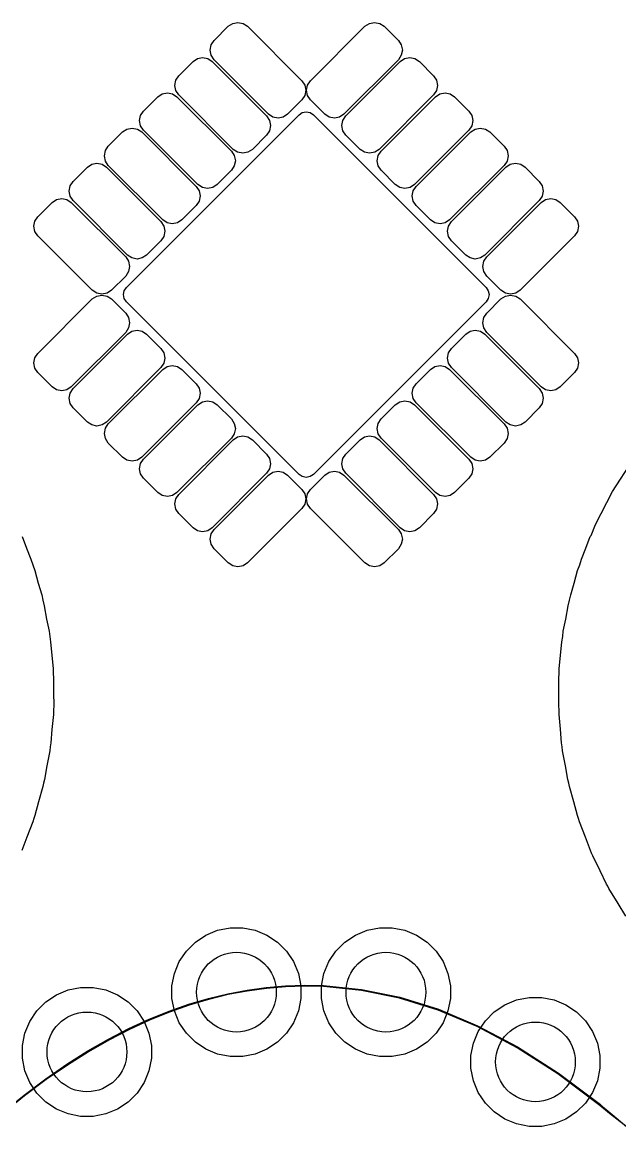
# Model space of a CAD drawing. Extents: x 128 to 152, y -99.3 to -77.5.
# Drawn here: x 137.15 to 143.15, y -98.28 to -87.07 of the extents above; entities that cross this region are included whole.
import ezdxf

# ---------------------------------------------------------------- set-up
doc = ezdxf.new("R2010")
doc.units = 0
doc.layers.add('BLACK', color=7, linetype='CONTINUOUS')

msp = doc.modelspace()

# ---------------------------------------------------------------- linework, layer by layer
at = {"layer": 'BLACK', "linetype": 'CONTINUOUS'}
for p, q in [((139.074928, -87.25035), (139.218117, -87.107161)), ((139.218117, -87.107161), (139.262157, -87.077734)), ((139.262157, -87.077734), (139.314107, -87.0674)), ((139.314107, -87.0674), (139.366056, -87.077734)), ((139.366056, -87.077734), (139.410096, -87.107161)), ((139.410096, -87.107161), (139.956336, -87.653401)), ((140.043664, -87.653401), (140.589904, -87.107161)), ((140.589904, -87.107161), (140.633944, -87.077734)), ((140.633944, -87.077734), (140.685893, -87.0674)), ((140.685893, -87.0674), (140.737843, -87.077734)), ((140.737843, -87.077734), (140.781883, -87.107161)), ((140.781883, -87.107161), (140.925072, -87.25035)), ((139.035167, -87.34634), (139.045501, -87.29439)), ((139.045501, -87.398289), (139.035167, -87.34634)), ((139.045501, -87.29439), (139.074928, -87.25035)), ((140.925072, -87.25035), (140.954499, -87.29439)), ((140.954499, -87.29439), (140.964833, -87.34634)), ((140.964833, -87.34634), (140.954499, -87.398289)), ((138.864563, -87.460714), (138.908603, -87.431287)), ((138.908603, -87.431287), (138.960553, -87.420953)), ((138.960553, -87.420953), (139.012502, -87.431287)), ((139.012502, -87.431287), (139.056542, -87.460714)), ((139.074928, -87.442329), (139.045501, -87.398289)), ((139.621168, -87.988569), (139.074928, -87.442329)), ((140.925072, -87.442329), (140.378832, -87.988569)), ((140.954499, -87.398289), (140.925072, -87.442329)), ((140.943458, -87.460714), (140.987498, -87.431287)), ((140.987498, -87.431287), (141.039447, -87.420953)), ((141.039447, -87.420953), (141.091397, -87.431287)), ((141.091397, -87.431287), (141.135437, -87.460714)), ((138.721374, -87.603903), (138.864563, -87.460714)), ((139.056542, -87.460714), (139.602782, -88.006954)), ((140.397218, -88.006954), (140.943458, -87.460714)), ((141.135437, -87.460714), (141.278626, -87.603903)), ((138.681613, -87.699893), (138.691947, -87.647943)), ((138.691947, -87.647943), (138.721374, -87.603903)), ((139.956336, -87.653401), (139.985763, -87.697441)), ((140.014237, -87.697441), (140.043664, -87.653401)), ((141.278626, -87.603903), (141.308053, -87.647943)), ((141.308053, -87.647943), (141.318387, -87.699893)), ((138.51101, -87.814268), (138.55505, -87.784841)), ((138.55505, -87.784841), (138.607, -87.774507)), ((138.607, -87.774507), (138.658949, -87.784841)), ((138.658949, -87.784841), (138.702989, -87.814268)), ((138.691947, -87.751842), (138.681613, -87.699893)), ((138.721374, -87.795882), (138.691947, -87.751842)), ((139.267614, -88.342122), (138.721374, -87.795882)), ((139.985763, -87.697441), (139.996097, -87.74939)), ((139.996097, -87.74939), (139.985763, -87.80134)), ((140.003903, -87.74939), (140.014237, -87.697441)), ((140.014237, -87.80134), (140.003903, -87.74939)), ((141.278626, -87.795882), (140.732386, -88.342122)), ((141.308053, -87.751842), (141.278626, -87.795882)), ((141.297011, -87.814268), (141.341051, -87.784841)), ((141.318387, -87.699893), (141.308053, -87.751842)), ((141.341051, -87.784841), (141.393, -87.774507)), ((141.393, -87.774507), (141.44495, -87.784841)), ((141.44495, -87.784841), (141.48899, -87.814268)), ((138.367821, -87.957457), (138.51101, -87.814268)), ((138.702989, -87.814268), (139.249229, -88.360508)), ((139.956336, -87.84538), (139.813147, -87.988569)), ((139.985763, -87.80134), (139.956336, -87.84538)), ((140.043664, -87.84538), (140.014237, -87.80134)), ((140.186853, -87.988569), (140.043664, -87.84538)), ((140.750771, -88.360508), (141.297011, -87.814268)), ((141.48899, -87.814268), (141.632179, -87.957457)), ((138.195463, -89.727875), (139.927875, -87.995463)), ((138.32806, -88.053447), (138.338394, -88.001497)), ((138.338394, -88.001497), (138.367821, -87.957457)), ((139.602782, -88.006954), (139.632209, -88.050994)), ((139.665208, -88.017996), (139.621168, -87.988569)), ((139.717157, -88.02833), (139.665208, -88.017996)), ((139.769107, -88.017996), (139.717157, -88.02833)), ((139.813147, -87.988569), (139.769107, -88.017996)), ((139.927875, -87.995463), (139.960966, -87.973352)), ((139.960966, -87.973352), (140, -87.965588)), ((140, -87.965588), (140.039034, -87.973352)), ((140.039034, -87.973352), (140.072125, -87.995463)), ((140.072125, -87.995463), (141.804537, -89.727875)), ((140.230893, -88.017996), (140.186853, -87.988569)), ((140.282843, -88.02833), (140.230893, -88.017996)), ((140.334792, -88.017996), (140.282843, -88.02833)), ((140.378832, -87.988569), (140.334792, -88.017996)), ((140.367791, -88.050994), (140.397218, -88.006954)), ((141.632179, -87.957457), (141.661606, -88.001497)), ((141.661606, -88.001497), (141.67194, -88.053447)), ((138.201497, -88.138394), (138.253447, -88.12806)), ((138.253447, -88.12806), (138.305396, -88.138394)), ((138.338394, -88.105396), (138.32806, -88.053447)), ((138.367821, -88.149436), (138.338394, -88.105396)), ((139.632209, -88.050994), (139.642543, -88.102943)), ((139.642543, -88.102943), (139.632209, -88.154893)), ((140.357457, -88.102943), (140.367791, -88.050994)), ((140.367791, -88.154893), (140.357457, -88.102943)), ((141.661606, -88.105396), (141.632179, -88.149436)), ((141.67194, -88.053447), (141.661606, -88.105396)), ((141.694604, -88.138394), (141.746553, -88.12806)), ((141.746553, -88.12806), (141.798503, -88.138394)), ((138.014268, -88.31101), (138.157457, -88.167821)), ((138.157457, -88.167821), (138.201497, -88.138394)), ((138.305396, -88.138394), (138.349436, -88.167821)), ((138.349436, -88.167821), (138.895676, -88.714061)), ((138.914061, -88.695676), (138.367821, -88.149436)), ((139.602782, -88.198933), (139.459593, -88.342122)), ((139.632209, -88.154893), (139.602782, -88.198933)), ((140.397218, -88.198933), (140.367791, -88.154893)), ((140.540407, -88.342122), (140.397218, -88.198933)), ((141.632179, -88.149436), (141.085939, -88.695676)), ((141.104324, -88.714061), (141.650564, -88.167821)), ((141.650564, -88.167821), (141.694604, -88.138394)), ((141.798503, -88.138394), (141.842543, -88.167821)), ((141.842543, -88.167821), (141.985732, -88.31101)), ((137.974507, -88.407), (137.984841, -88.35505)), ((137.984841, -88.35505), (138.014268, -88.31101)), ((139.311654, -88.371549), (139.267614, -88.342122)), ((139.459593, -88.342122), (139.415553, -88.371549)), ((140.584447, -88.371549), (140.540407, -88.342122)), ((140.732386, -88.342122), (140.688346, -88.371549)), ((141.985732, -88.31101), (142.015159, -88.35505)), ((142.015159, -88.35505), (142.025493, -88.407)), ((137.984841, -88.458949), (137.974507, -88.407)), ((138.014268, -88.502989), (137.984841, -88.458949)), ((139.249229, -88.360508), (139.278656, -88.404548)), ((139.278656, -88.404548), (139.28899, -88.456497)), ((139.28899, -88.456497), (139.278656, -88.508447)), ((139.363603, -88.381883), (139.311654, -88.371549)), ((139.415553, -88.371549), (139.363603, -88.381883)), ((140.636397, -88.381883), (140.584447, -88.371549)), ((140.688346, -88.371549), (140.636397, -88.381883)), ((140.71101, -88.456497), (140.721344, -88.404548)), ((140.721344, -88.508447), (140.71101, -88.456497)), ((140.721344, -88.404548), (140.750771, -88.360508)), ((142.015159, -88.458949), (141.985732, -88.502989)), ((142.025493, -88.407), (142.015159, -88.458949)), ((137.660714, -88.664563), (137.803903, -88.521374)), ((137.803903, -88.521374), (137.847943, -88.491947)), ((137.847943, -88.491947), (137.899893, -88.481613)), ((137.899893, -88.481613), (137.951842, -88.491947)), ((137.951842, -88.491947), (137.995882, -88.521374)), ((137.995882, -88.521374), (138.542122, -89.067614)), ((138.560508, -89.049229), (138.014268, -88.502989)), ((139.249229, -88.552487), (139.10604, -88.695676)), ((139.278656, -88.508447), (139.249229, -88.552487)), ((140.750771, -88.552487), (140.721344, -88.508447)), ((140.89396, -88.695676), (140.750771, -88.552487)), ((141.985732, -88.502989), (141.439492, -89.049229)), ((141.457878, -89.067614), (142.004118, -88.521374)), ((142.004118, -88.521374), (142.048158, -88.491947)), ((142.048158, -88.491947), (142.100107, -88.481613)), ((142.100107, -88.481613), (142.152057, -88.491947)), ((142.152057, -88.491947), (142.196097, -88.521374)), ((142.196097, -88.521374), (142.339286, -88.664563)), ((137.631287, -88.708603), (137.660714, -88.664563)), ((142.339286, -88.664563), (142.368713, -88.708603)), ((137.620953, -88.760553), (137.631287, -88.708603)), ((137.631287, -88.812502), (137.620953, -88.760553)), ((138.895676, -88.714061), (138.925103, -88.758101)), ((138.958101, -88.725103), (138.914061, -88.695676)), ((138.925103, -88.758101), (138.935437, -88.81005)), ((139.01005, -88.735437), (138.958101, -88.725103)), ((139.062, -88.725103), (139.01005, -88.735437)), ((139.10604, -88.695676), (139.062, -88.725103)), ((140.938, -88.725103), (140.89396, -88.695676)), ((140.98995, -88.735437), (140.938, -88.725103)), ((141.041899, -88.725103), (140.98995, -88.735437)), ((141.085939, -88.695676), (141.041899, -88.725103)), ((141.064563, -88.81005), (141.074897, -88.758101)), ((141.074897, -88.758101), (141.104324, -88.714061)), ((142.368713, -88.708603), (142.379047, -88.760553)), ((142.379047, -88.760553), (142.368713, -88.812502)), ((137.307161, -89.018117), (137.45035, -88.874928)), ((137.45035, -88.874928), (137.49439, -88.845501)), ((137.49439, -88.845501), (137.54634, -88.835167)), ((137.54634, -88.835167), (137.598289, -88.845501)), ((137.598289, -88.845501), (137.642329, -88.874928)), ((137.660714, -88.856542), (137.631287, -88.812502)), ((137.642329, -88.874928), (138.188569, -89.421168)), ((138.206954, -89.402782), (137.660714, -88.856542)), ((138.895676, -88.90604), (138.752487, -89.049229)), ((138.925103, -88.862), (138.895676, -88.90604)), ((138.935437, -88.81005), (138.925103, -88.862)), ((141.074897, -88.862), (141.064563, -88.81005)), ((141.104324, -88.90604), (141.074897, -88.862)), ((141.247513, -89.049229), (141.104324, -88.90604)), ((142.339286, -88.856542), (141.793046, -89.402782)), ((141.811431, -89.421168), (142.357671, -88.874928)), ((142.368713, -88.812502), (142.339286, -88.856542)), ((142.357671, -88.874928), (142.401711, -88.845501)), ((142.401711, -88.845501), (142.45366, -88.835167)), ((142.45366, -88.835167), (142.50561, -88.845501)), ((142.50561, -88.845501), (142.54965, -88.874928)), ((142.54965, -88.874928), (142.692839, -89.018117)), ((137.277734, -89.062157), (137.307161, -89.018117)), ((142.692839, -89.018117), (142.722266, -89.062157)), ((137.2674, -89.114107), (137.277734, -89.062157)), ((137.277734, -89.166056), (137.2674, -89.114107)), ((138.542122, -89.067614), (138.571549, -89.111654)), ((138.604548, -89.078656), (138.560508, -89.049229)), ((138.571549, -89.111654), (138.581883, -89.163603)), ((138.656497, -89.08899), (138.604548, -89.078656)), ((138.708447, -89.078656), (138.656497, -89.08899)), ((138.752487, -89.049229), (138.708447, -89.078656)), ((141.291553, -89.078656), (141.247513, -89.049229)), ((141.343503, -89.08899), (141.291553, -89.078656)), ((141.395452, -89.078656), (141.343503, -89.08899)), ((141.439492, -89.049229), (141.395452, -89.078656)), ((141.418117, -89.163603), (141.428451, -89.111654)), ((141.428451, -89.111654), (141.457878, -89.067614)), ((142.722266, -89.062157), (142.7326, -89.114107)), ((142.7326, -89.114107), (142.722266, -89.166056)), ((137.307161, -89.210096), (137.277734, -89.166056)), ((137.853401, -89.756336), (137.307161, -89.210096)), ((138.571549, -89.215553), (138.542122, -89.259593)), ((138.581883, -89.163603), (138.571549, -89.215553)), ((141.428451, -89.215553), (141.418117, -89.163603)), ((141.457878, -89.259593), (141.428451, -89.215553)), ((142.692839, -89.210096), (142.146599, -89.756336)), ((142.722266, -89.166056), (142.692839, -89.210096)), ((138.542122, -89.259593), (138.398933, -89.402782)), ((141.601067, -89.402782), (141.457878, -89.259593)), ((138.188569, -89.421168), (138.217996, -89.465208)), ((138.250994, -89.432209), (138.206954, -89.402782)), ((138.217996, -89.465208), (138.22833, -89.517157)), ((138.302943, -89.442543), (138.250994, -89.432209)), ((138.354893, -89.432209), (138.302943, -89.442543)), ((138.398933, -89.402782), (138.354893, -89.432209)), ((141.645107, -89.432209), (141.601067, -89.402782)), ((141.697057, -89.442543), (141.645107, -89.432209)), ((141.749006, -89.432209), (141.697057, -89.442543)), ((141.793046, -89.402782), (141.749006, -89.432209)), ((141.77167, -89.517157), (141.782004, -89.465208)), ((141.782004, -89.465208), (141.811431, -89.421168)), ((138.217996, -89.569107), (138.188569, -89.613147)), ((138.22833, -89.517157), (138.217996, -89.569107)), ((141.782004, -89.569107), (141.77167, -89.517157)), ((141.811431, -89.613147), (141.782004, -89.569107)), ((138.188569, -89.613147), (138.04538, -89.756336)), ((141.95462, -89.756336), (141.811431, -89.613147)), ((137.897441, -89.785763), (137.853401, -89.756336)), ((137.853401, -89.843664), (137.897441, -89.814237)), ((137.94939, -89.796097), (137.897441, -89.785763)), ((137.897441, -89.814237), (137.94939, -89.803903)), ((138.00134, -89.785763), (137.94939, -89.796097)), ((137.94939, -89.803903), (138.00134, -89.814237)), ((138.04538, -89.756336), (138.00134, -89.785763)), ((138.00134, -89.814237), (138.04538, -89.843664)), ((138.165588, -89.8), (138.173352, -89.760966)), ((138.173352, -89.839034), (138.165588, -89.8)), ((138.173352, -89.760966), (138.195463, -89.727875)), ((141.804537, -89.727875), (141.826648, -89.760966)), ((141.826648, -89.760966), (141.834412, -89.8)), ((141.834412, -89.8), (141.826648, -89.839034)), ((141.99866, -89.785763), (141.95462, -89.756336)), ((141.95462, -89.843664), (141.99866, -89.814237)), ((142.05061, -89.796097), (141.99866, -89.785763)), ((141.99866, -89.814237), (142.05061, -89.803903)), ((142.102559, -89.785763), (142.05061, -89.796097)), ((142.05061, -89.803903), (142.102559, -89.814237)), ((142.146599, -89.756336), (142.102559, -89.785763)), ((142.102559, -89.814237), (142.146599, -89.843664)), ((137.307161, -90.389904), (137.853401, -89.843664)), ((138.04538, -89.843664), (138.188569, -89.986853)), ((138.195463, -89.872125), (138.173352, -89.839034)), ((139.927875, -91.604537), (138.195463, -89.872125)), ((141.804537, -89.872125), (140.072125, -91.604537)), ((141.826648, -89.839034), (141.804537, -89.872125)), ((141.811431, -89.986853), (141.95462, -89.843664)), ((142.146599, -89.843664), (142.692839, -90.389904)), ((138.188569, -89.986853), (138.217996, -90.030893)), ((138.217996, -90.030893), (138.22833, -90.082843)), ((141.77167, -90.082843), (141.782004, -90.030893)), ((141.782004, -90.030893), (141.811431, -89.986853)), ((138.217996, -90.134792), (138.188569, -90.178832)), ((138.22833, -90.082843), (138.217996, -90.134792)), ((141.782004, -90.134792), (141.77167, -90.082843)), ((141.811431, -90.178832), (141.782004, -90.134792)), ((138.188569, -90.178832), (137.642329, -90.725072)), ((137.660714, -90.743458), (138.206954, -90.197218)), ((138.206954, -90.197218), (138.250994, -90.167791)), ((138.250994, -90.167791), (138.302943, -90.157457)), ((138.302943, -90.157457), (138.354893, -90.167791)), ((138.354893, -90.167791), (138.398933, -90.197218)), ((138.398933, -90.197218), (138.542122, -90.340407)), ((141.457878, -90.340407), (141.601067, -90.197218)), ((141.601067, -90.197218), (141.645107, -90.167791)), ((141.645107, -90.167791), (141.697057, -90.157457)), ((141.697057, -90.157457), (141.749006, -90.167791)), ((141.749006, -90.167791), (141.793046, -90.197218)), ((141.793046, -90.197218), (142.339286, -90.743458)), ((142.357671, -90.725072), (141.811431, -90.178832)), ((138.542122, -90.340407), (138.571549, -90.384447)), ((141.428451, -90.384447), (141.457878, -90.340407)), ((137.2674, -90.485893), (137.277734, -90.433944)), ((137.277734, -90.537843), (137.2674, -90.485893)), ((137.277734, -90.433944), (137.307161, -90.389904)), ((138.571549, -90.384447), (138.581883, -90.436397)), ((138.581883, -90.436397), (138.571549, -90.488346)), ((141.418117, -90.436397), (141.428451, -90.384447)), ((141.428451, -90.488346), (141.418117, -90.436397)), ((142.692839, -90.389904), (142.722266, -90.433944)), ((142.722266, -90.433944), (142.7326, -90.485893)), ((142.7326, -90.485893), (142.722266, -90.537843)), ((137.307161, -90.581883), (137.277734, -90.537843)), ((137.45035, -90.725072), (137.307161, -90.581883)), ((138.542122, -90.532386), (137.995882, -91.078626)), ((138.014268, -91.097011), (138.560508, -90.550771)), ((138.571549, -90.488346), (138.542122, -90.532386)), ((138.560508, -90.550771), (138.604548, -90.521344)), ((138.604548, -90.521344), (138.656497, -90.51101)), ((138.656497, -90.51101), (138.708447, -90.521344)), ((138.708447, -90.521344), (138.752487, -90.550771)), ((138.752487, -90.550771), (138.895676, -90.69396)), ((141.104324, -90.69396), (141.247513, -90.550771)), ((141.247513, -90.550771), (141.291553, -90.521344)), ((141.291553, -90.521344), (141.343503, -90.51101)), ((141.343503, -90.51101), (141.395452, -90.521344)), ((141.395452, -90.521344), (141.439492, -90.550771)), ((141.457878, -90.532386), (141.428451, -90.488346)), ((141.439492, -90.550771), (141.985732, -91.097011)), ((142.004118, -91.078626), (141.457878, -90.532386)), ((142.692839, -90.581883), (142.54965, -90.725072)), ((142.722266, -90.537843), (142.692839, -90.581883)), ((138.895676, -90.69396), (138.925103, -90.738)), ((141.074897, -90.738), (141.104324, -90.69396)), ((137.49439, -90.754499), (137.45035, -90.725072)), ((137.54634, -90.764833), (137.49439, -90.754499)), ((137.598289, -90.754499), (137.54634, -90.764833)), ((137.642329, -90.725072), (137.598289, -90.754499)), ((137.620953, -90.839447), (137.631287, -90.787498)), ((137.631287, -90.787498), (137.660714, -90.743458)), ((138.925103, -90.738), (138.935437, -90.78995)), ((138.935437, -90.78995), (138.925103, -90.841899)), ((141.064563, -90.78995), (141.074897, -90.738)), ((141.074897, -90.841899), (141.064563, -90.78995)), ((142.339286, -90.743458), (142.368713, -90.787498)), ((142.401711, -90.754499), (142.357671, -90.725072)), ((142.368713, -90.787498), (142.379047, -90.839447)), ((142.45366, -90.764833), (142.401711, -90.754499)), ((142.50561, -90.754499), (142.45366, -90.764833)), ((142.54965, -90.725072), (142.50561, -90.754499)), ((137.631287, -90.891397), (137.620953, -90.839447)), ((137.660714, -90.935437), (137.631287, -90.891397)), ((137.803903, -91.078626), (137.660714, -90.935437)), ((138.895676, -90.885939), (138.349436, -91.432179)), ((138.367821, -91.450564), (138.914061, -90.904324)), ((138.925103, -90.841899), (138.895676, -90.885939)), ((138.914061, -90.904324), (138.958101, -90.874897)), ((138.958101, -90.874897), (139.01005, -90.864563)), ((139.01005, -90.864563), (139.062, -90.874897)), ((139.062, -90.874897), (139.10604, -90.904324)), ((139.10604, -90.904324), (139.249229, -91.047513)), ((140.750771, -91.047513), (140.89396, -90.904324)), ((140.89396, -90.904324), (140.938, -90.874897)), ((140.938, -90.874897), (140.98995, -90.864563)), ((140.98995, -90.864563), (141.041899, -90.874897)), ((141.041899, -90.874897), (141.085939, -90.904324)), ((141.104324, -90.885939), (141.074897, -90.841899)), ((141.085939, -90.904324), (141.632179, -91.450564)), ((141.650564, -91.432179), (141.104324, -90.885939)), ((142.339286, -90.935437), (142.196097, -91.078626)), ((142.368713, -90.891397), (142.339286, -90.935437)), ((142.379047, -90.839447), (142.368713, -90.891397)), ((139.249229, -91.047513), (139.278656, -91.091553)), ((140.721344, -91.091553), (140.750771, -91.047513)), ((137.847943, -91.108053), (137.803903, -91.078626)), ((137.899893, -91.118387), (137.847943, -91.108053)), ((137.951842, -91.108053), (137.899893, -91.118387)), ((137.995882, -91.078626), (137.951842, -91.108053)), ((137.974507, -91.193), (137.984841, -91.141051)), ((137.984841, -91.141051), (138.014268, -91.097011)), ((139.278656, -91.091553), (139.28899, -91.143503)), ((139.28899, -91.143503), (139.278656, -91.195452)), ((140.71101, -91.143503), (140.721344, -91.091553)), ((140.721344, -91.195452), (140.71101, -91.143503)), ((141.985732, -91.097011), (142.015159, -91.141051)), ((142.048158, -91.108053), (142.004118, -91.078626)), ((142.015159, -91.141051), (142.025493, -91.193)), ((142.100107, -91.118387), (142.048158, -91.108053)), ((142.152057, -91.108053), (142.100107, -91.118387)), ((142.196097, -91.078626), (142.152057, -91.108053)), ((137.984841, -91.24495), (137.974507, -91.193)), ((138.014268, -91.28899), (137.984841, -91.24495)), ((139.249229, -91.239492), (138.702989, -91.785732)), ((138.721374, -91.804118), (139.267614, -91.257878)), ((139.278656, -91.195452), (139.249229, -91.239492)), ((139.267614, -91.257878), (139.311654, -91.228451)), ((139.311654, -91.228451), (139.363603, -91.218117)), ((139.363603, -91.218117), (139.415553, -91.228451)), ((139.415553, -91.228451), (139.459593, -91.257878)), ((139.459593, -91.257878), (139.602782, -91.401067)), ((140.397218, -91.401067), (140.540407, -91.257878)), ((140.540407, -91.257878), (140.584447, -91.228451)), ((140.584447, -91.228451), (140.636397, -91.218117)), ((140.636397, -91.218117), (140.688346, -91.228451)), ((140.688346, -91.228451), (140.732386, -91.257878)), ((140.750771, -91.239492), (140.721344, -91.195452)), ((140.732386, -91.257878), (141.278626, -91.804118)), ((141.297011, -91.785732), (140.750771, -91.239492)), ((142.015159, -91.24495), (141.985732, -91.28899)), ((142.025493, -91.193), (142.015159, -91.24495)), ((138.157457, -91.432179), (138.014268, -91.28899)), ((141.985732, -91.28899), (141.842543, -91.432179)), ((138.201497, -91.461606), (138.157457, -91.432179)), ((138.253447, -91.47194), (138.201497, -91.461606)), ((138.305396, -91.461606), (138.253447, -91.47194)), ((138.349436, -91.432179), (138.305396, -91.461606)), ((138.32806, -91.546553), (138.338394, -91.494604)), ((138.338394, -91.494604), (138.367821, -91.450564)), ((139.602782, -91.401067), (139.632209, -91.445107)), ((139.632209, -91.445107), (139.642543, -91.497057)), ((140.357457, -91.497057), (140.367791, -91.445107)), ((140.367791, -91.445107), (140.397218, -91.401067)), ((141.632179, -91.450564), (141.661606, -91.494604)), ((141.694604, -91.461606), (141.650564, -91.432179)), ((141.661606, -91.494604), (141.67194, -91.546553)), ((141.746553, -91.47194), (141.694604, -91.461606)), ((141.798503, -91.461606), (141.746553, -91.47194)), ((141.842543, -91.432179), (141.798503, -91.461606)), ((143.074392, -91.77501), (143.276197, -91.460025)), ((138.338394, -91.598503), (138.32806, -91.546553)), ((138.367821, -91.642543), (138.338394, -91.598503)), ((139.602782, -91.593046), (139.056542, -92.139286)), ((139.632209, -91.549006), (139.602782, -91.593046)), ((139.621168, -91.611431), (139.665208, -91.582004)), ((139.642543, -91.497057), (139.632209, -91.549006)), ((139.665208, -91.582004), (139.717157, -91.57167)), ((139.717157, -91.57167), (139.769107, -91.582004)), ((139.769107, -91.582004), (139.813147, -91.611431)), ((139.960966, -91.626648), (139.927875, -91.604537)), ((140.072125, -91.604537), (140.039034, -91.626648)), ((140.186853, -91.611431), (140.230893, -91.582004)), ((140.230893, -91.582004), (140.282843, -91.57167)), ((140.282843, -91.57167), (140.334792, -91.582004)), ((140.334792, -91.582004), (140.378832, -91.611431)), ((140.367791, -91.549006), (140.357457, -91.497057)), ((140.397218, -91.593046), (140.367791, -91.549006)), ((140.943458, -92.139286), (140.397218, -91.593046)), ((141.661606, -91.598503), (141.632179, -91.642543)), ((141.67194, -91.546553), (141.661606, -91.598503)), ((138.51101, -91.785732), (138.367821, -91.642543)), ((139.074928, -92.157671), (139.621168, -91.611431)), ((139.813147, -91.611431), (139.956336, -91.75462)), ((140, -91.634412), (139.960966, -91.626648)), ((140.039034, -91.626648), (140, -91.634412)), ((140.043664, -91.75462), (140.186853, -91.611431)), ((140.378832, -91.611431), (140.925072, -92.157671)), ((141.632179, -91.642543), (141.48899, -91.785732)), ((138.55505, -91.815159), (138.51101, -91.785732)), ((138.607, -91.825493), (138.55505, -91.815159)), ((138.658949, -91.815159), (138.607, -91.825493)), ((138.702989, -91.785732), (138.658949, -91.815159)), ((138.691947, -91.848158), (138.721374, -91.804118)), ((139.956336, -91.75462), (139.985763, -91.79866)), ((139.985763, -91.79866), (139.996097, -91.85061)), ((140.003903, -91.85061), (140.014237, -91.79866)), ((140.014237, -91.79866), (140.043664, -91.75462)), ((141.278626, -91.804118), (141.308053, -91.848158)), ((141.341051, -91.815159), (141.297011, -91.785732)), ((141.393, -91.825493), (141.341051, -91.815159)), ((141.44495, -91.815159), (141.393, -91.825493)), ((141.48899, -91.785732), (141.44495, -91.815159)), ((142.902501, -92.107266), (143.074382, -91.775005)), ((143.074382, -91.775005), (143.074391, -91.77501)), ((143.074391, -91.77501), (143.074392, -91.77501)), ((138.681613, -91.900107), (138.691947, -91.848158)), ((138.691947, -91.952057), (138.681613, -91.900107)), ((139.985763, -91.902559), (139.956336, -91.946599)), ((139.996097, -91.85061), (139.985763, -91.902559)), ((140.014237, -91.902559), (140.003903, -91.85061)), ((140.043664, -91.946599), (140.014237, -91.902559)), ((141.308053, -91.848158), (141.318387, -91.900107)), ((141.318387, -91.900107), (141.308053, -91.952057)), ((138.721374, -91.996097), (138.691947, -91.952057)), ((138.864563, -92.139286), (138.721374, -91.996097)), ((139.956336, -91.946599), (139.410096, -92.492839)), ((140.589904, -92.492839), (140.043664, -91.946599)), ((141.278626, -91.996097), (141.135437, -92.139286)), ((141.308053, -91.952057), (141.278626, -91.996097)), ((138.908603, -92.168713), (138.864563, -92.139286)), ((138.960553, -92.179047), (138.908603, -92.168713)), ((139.012502, -92.168713), (138.960553, -92.179047)), ((139.056542, -92.139286), (139.012502, -92.168713)), ((139.045501, -92.201711), (139.074928, -92.157671)), ((140.925072, -92.157671), (140.954499, -92.201711)), ((140.987498, -92.168713), (140.943458, -92.139286)), ((141.039447, -92.179047), (140.987498, -92.168713)), ((141.091397, -92.168713), (141.039447, -92.179047)), ((141.135437, -92.139286), (141.091397, -92.168713)), ((142.85822, -92.216541), (142.902501, -92.107266)), ((137.149712, -92.225673), (137.193557, -92.344297)), ((139.035167, -92.25366), (139.045501, -92.201711)), ((139.045501, -92.30561), (139.035167, -92.25366)), ((140.954499, -92.201711), (140.964833, -92.25366)), ((140.964833, -92.25366), (140.954499, -92.30561)), ((142.806616, -92.343891), (142.850308, -92.225684)), ((142.850308, -92.225684), (142.85822, -92.216541)), ((137.193557, -92.344297), (137.237997, -92.453965)), ((139.074928, -92.34965), (139.045501, -92.30561)), ((139.218117, -92.492839), (139.074928, -92.34965)), ((140.925072, -92.34965), (140.781883, -92.492839)), ((140.954499, -92.30561), (140.925072, -92.34965)), ((142.762011, -92.453969), (142.806616, -92.343891)), ((137.237997, -92.453965), (137.255197, -92.511063)), ((139.262157, -92.522266), (139.218117, -92.492839)), ((139.410096, -92.492839), (139.366056, -92.522266)), ((140.633944, -92.522266), (140.589904, -92.492839)), ((140.781883, -92.492839), (140.737843, -92.522266)), ((142.744746, -92.511279), (142.762011, -92.453969)), ((137.255197, -92.511063), (137.276604, -92.568978)), ((137.276604, -92.568978), (137.310727, -92.695398)), ((139.314107, -92.5326), (139.262157, -92.522266)), ((139.366056, -92.522266), (139.314107, -92.5326)), ((140.685893, -92.5326), (140.633944, -92.522266)), ((140.737843, -92.522266), (140.685893, -92.5326)), ((142.689408, -92.694976), (142.723416, -92.568989)), ((142.723416, -92.568989), (142.744746, -92.511279)), ((137.310727, -92.695398), (137.345899, -92.812151)), ((142.654109, -92.812156), (142.689408, -92.694976)), ((137.345899, -92.812151), (137.356973, -92.866727)), ((142.642996, -92.86692), (142.654109, -92.812156)), ((137.356973, -92.866727), (137.371984, -92.922338)), ((137.371984, -92.922338), (137.395334, -93.055773)), ((142.604756, -93.055373), (142.628035, -92.922349)), ((142.628035, -92.922349), (142.642996, -92.86692)), ((137.395334, -93.055773), (137.420291, -93.178765)), ((142.579718, -93.178771), (142.604756, -93.055373)), ((137.420291, -93.178765), (137.425857, -93.230201)), ((137.425857, -93.230201), (137.435073, -93.282865)), ((137.435073, -93.282865), (137.446662, -93.422453)), ((142.553393, -93.422028), (142.564946, -93.282877)), ((142.564946, -93.282877), (142.574133, -93.230372)), ((142.574133, -93.230372), (142.579718, -93.178771)), ((137.446662, -93.422453), (137.460539, -93.55068)), ((142.53947, -93.550686), (142.553393, -93.422028)), ((137.460539, -93.55068), (137.461274, -93.598445)), ((137.461274, -93.598445), (137.465357, -93.647616)), ((142.534663, -93.647627), (142.538731, -93.598618)), ((142.538731, -93.598618), (142.53947, -93.550686)), ((137.465357, -93.647616), (137.464261, -93.792411)), ((142.535754, -93.791941), (142.534663, -93.647627)), ((137.464261, -93.792411), (137.466299, -93.924721)), ((142.53371, -93.924728), (142.535754, -93.791941)), ((137.466299, -93.924721), (137.46293, -93.968385)), ((142.53709, -93.968548), (142.53371, -93.924728)), ((137.462588, -94.013612), (137.44795, -94.16254)), ((137.46293, -93.968385), (137.462588, -94.013612)), ((142.537432, -94.013623), (142.53709, -93.968548)), ((142.552022, -94.162076), (142.537432, -94.013623)), ((137.44795, -94.16254), (137.437523, -94.297698)), ((142.562487, -94.297706), (142.552022, -94.162076)), ((137.437523, -94.297698), (137.430808, -94.336955)), ((142.569223, -94.337093), (142.562487, -94.297706)), ((137.426788, -94.377862), (137.397831, -94.52976)), ((137.430808, -94.336955), (137.426788, -94.377862)), ((142.573232, -94.377875), (142.569223, -94.337093)), ((142.602104, -94.52933), (142.573232, -94.377875)), ((137.397831, -94.52976), (137.374456, -94.666429)), ((142.625555, -94.666437), (142.602104, -94.52933)), ((137.35825, -94.737395), (137.31427, -94.891047)), ((137.365176, -94.701062), (137.35825, -94.737395)), ((137.374456, -94.666429), (137.365176, -94.701062)), ((142.634863, -94.701177), (142.625555, -94.666437)), ((142.64177, -94.737406), (142.634863, -94.701177)), ((142.685626, -94.890626), (142.64177, -94.737406)), ((137.31427, -94.891047), (137.277636, -95.027769)), ((142.722376, -95.027777), (142.685626, -94.890626)), ((137.266574, -95.057681), (137.257533, -95.08927)), ((137.277636, -95.027769), (137.266574, -95.057681)), ((142.733471, -95.057782), (142.722376, -95.027777)), ((142.742488, -95.089282), (142.733471, -95.057782)), ((137.257533, -95.08927), (137.197891, -95.243415)), ((142.801974, -95.243027), (142.742488, -95.089282)), ((137.197891, -95.243415), (137.147889, -95.378633)), ((142.852124, -95.378642), (142.801974, -95.243027)), ((142.864215, -95.403891), (142.852124, -95.378642)), ((142.87456, -95.430628), (142.864215, -95.403891)), ((142.950341, -95.583745), (142.87456, -95.430628)), ((143.013693, -95.716038), (142.950341, -95.583745)), ((143.026009, -95.736632), (143.013693, -95.716038)), ((143.03691, -95.758656), (143.026009, -95.736632)), ((143.1297, -95.910006), (143.03691, -95.758656)), ((143.205703, -96.037087), (143.1297, -95.910006)), ((138.993592, -96.226751), (139.111315, -96.177989)), ((139.111315, -96.177989), (139.236289, -96.15313)), ((139.236289, -96.15313), (139.363711, -96.15313)), ((139.363711, -96.15313), (139.488685, -96.177989)), ((139.488685, -96.177989), (139.606408, -96.226751)), ((140.493592, -96.226751), (140.611315, -96.177989)), ((140.611315, -96.177989), (140.736289, -96.15313)), ((140.736289, -96.15313), (140.863711, -96.15313)), ((140.863711, -96.15313), (140.988685, -96.177989)), ((140.988685, -96.177989), (141.106408, -96.226751)), ((138.797543, -96.387644), (138.887644, -96.297543)), ((138.887644, -96.297543), (138.993592, -96.226751)), ((139.606408, -96.226751), (139.712356, -96.297543)), ((139.712356, -96.297543), (139.802457, -96.387644)), ((140.297543, -96.387644), (140.387644, -96.297543)), ((140.387644, -96.297543), (140.493592, -96.226751)), ((141.106408, -96.226751), (141.212356, -96.297543)), ((141.212356, -96.297543), (141.302457, -96.387644)), ((138.726751, -96.493592), (138.797543, -96.387644)), ((139.802457, -96.387644), (139.873249, -96.493592)), ((140.226751, -96.493592), (140.297543, -96.387644)), ((141.302457, -96.387644), (141.373249, -96.493592)), ((138.677989, -96.611315), (138.726751, -96.493592)), ((139.873249, -96.493592), (139.922011, -96.611315)), ((140.177989, -96.611315), (140.226751, -96.493592)), ((141.373249, -96.493592), (141.422011, -96.611315)), ((138.65313, -96.736289), (138.677989, -96.611315)), ((139.922011, -96.611315), (139.94687, -96.736289)), ((140.15313, -96.736289), (140.177989, -96.611315)), ((141.422011, -96.611315), (141.44687, -96.736289)), ((137.611315, -96.777989), (137.736289, -96.75313)), ((137.736289, -96.75313), (137.863711, -96.75313)), ((137.863711, -96.75313), (137.988685, -96.777989)), ((138.65313, -96.863711), (138.65313, -96.736289)), ((139.406981, -96.778479), (139.598779, -96.752253)), ((139.600016, -96.762177), (139.408455, -96.78837)), ((139.598779, -96.752253), (139.598912, -96.752261)), ((139.598912, -96.752261), (139.599038, -96.752225)), ((139.599038, -96.752225), (139.790835, -96.736131)), ((139.791522, -96.746107), (139.600016, -96.762177)), ((139.790835, -96.736131), (139.790964, -96.736145)), ((139.790964, -96.736145), (139.791097, -96.736115)), ((139.791097, -96.736115), (139.981797, -96.730159)), ((139.981983, -96.740158), (139.791522, -96.746107)), ((139.94687, -96.736289), (139.94687, -96.863711)), ((139.981797, -96.730159), (139.981928, -96.730181)), ((139.981928, -96.730181), (139.982059, -96.730158)), ((140.172352, -96.744211), (139.981983, -96.740158)), ((139.982059, -96.730158), (140.172758, -96.734218)), ((140.15313, -96.863711), (140.15313, -96.736289)), ((140.553194, -96.782321), (140.172352, -96.744211)), ((140.172758, -96.734218), (140.172952, -96.734261)), ((140.172952, -96.734261), (140.17315, -96.734242)), ((140.17315, -96.734242), (140.55445, -96.772397)), ((141.44687, -96.736289), (141.44687, -96.863711)), ((137.387644, -96.897543), (137.493592, -96.826751)), ((137.493592, -96.826751), (137.611315, -96.777989)), ((137.988685, -96.777989), (138.106408, -96.826751)), ((138.106408, -96.826751), (138.212356, -96.897543)), ((138.677989, -96.988685), (138.65313, -96.863711)), ((138.821359, -96.921173), (139.018388, -96.862634)), ((139.021122, -96.872253), (138.824321, -96.930724)), ((139.018388, -96.862634), (139.018515, -96.862622)), ((139.018515, -96.862622), (139.01863, -96.862569)), ((139.01863, -96.862569), (139.212553, -96.815393)), ((139.214791, -96.825139), (139.021122, -96.872253)), ((139.212553, -96.815393), (139.212681, -96.815387)), ((139.212681, -96.815387), (139.212802, -96.815339)), ((139.212802, -96.815339), (139.406725, -96.778521)), ((139.408455, -96.78837), (139.214791, -96.825139)), ((139.406725, -96.778521), (139.406856, -96.778522)), ((139.406856, -96.778522), (139.406981, -96.778479)), ((139.94687, -96.863711), (139.922011, -96.988685)), ((140.177989, -96.988685), (140.15313, -96.863711)), ((140.935985, -96.860932), (140.553194, -96.782321)), ((140.55445, -96.772397), (140.554697, -96.772472)), ((140.554697, -96.772472), (140.554958, -96.772474)), ((140.554958, -96.772474), (140.938241, -96.851186)), ((141.3228, -96.981418), (140.935985, -96.860932)), ((140.938241, -96.851186), (140.938472, -96.851283)), ((140.938472, -96.851283), (140.938722, -96.85131)), ((140.938722, -96.85131), (141.326002, -96.971941)), ((141.44687, -96.863711), (141.422011, -96.988685)), ((141.993592, -96.926751), (142.111315, -96.877989)), ((142.111315, -96.877989), (142.236289, -96.85313)), ((142.236289, -96.85313), (142.363711, -96.85313)), ((142.363711, -96.85313), (142.488685, -96.877989)), ((142.488685, -96.877989), (142.606408, -96.926751)), ((137.226751, -97.093592), (137.297543, -96.987644)), ((137.297543, -96.987644), (137.387644, -96.897543)), ((138.212356, -96.897543), (138.302457, -96.987644)), ((138.302457, -96.987644), (138.373249, -97.093592)), ((138.422829, -97.07223), (138.623873, -96.990566)), ((138.623873, -96.990566), (138.623991, -96.990543)), ((138.623991, -96.990543), (138.624097, -96.990481)), ((138.624097, -96.990481), (138.821126, -96.921249)), ((138.824321, -96.930724), (138.627522, -96.999876)), ((138.726751, -97.106408), (138.677989, -96.988685)), ((138.821126, -96.921249), (138.821247, -96.921231)), ((138.821247, -96.921231), (138.821359, -96.921173)), ((139.922011, -96.988685), (139.873249, -97.106408)), ((140.226751, -97.106408), (140.177989, -96.988685)), ((141.715554, -97.145968), (141.3228, -96.981418)), ((141.326002, -96.971941), (141.326212, -96.972055)), ((141.326212, -96.972055), (141.326447, -96.972103)), ((141.326447, -96.972103), (141.719624, -97.13683)), ((141.422011, -96.988685), (141.373249, -97.106408)), ((141.887644, -96.997543), (141.993592, -96.926751)), ((142.606408, -96.926751), (142.712356, -96.997543)), ((137.177989, -97.211315), (137.226751, -97.093592)), ((138.221571, -97.165119), (138.422616, -97.072322)), ((138.426707, -97.081447), (138.22586, -97.174152)), ((138.373249, -97.093592), (138.422011, -97.211315)), ((138.422616, -97.072322), (138.422731, -97.072294)), ((138.422731, -97.072294), (138.422829, -97.07223)), ((138.627522, -96.999876), (138.426707, -97.081447)), ((141.726751, -97.193592), (141.797543, -97.087644)), ((141.797543, -97.087644), (141.887644, -96.997543)), ((142.712356, -96.997543), (142.802457, -97.087644)), ((142.802457, -97.087644), (142.873249, -97.193592)), ((137.15313, -97.336289), (137.177989, -97.211315)), ((138.015479, -97.271791), (138.221368, -97.165219)), ((138.22586, -97.174152), (138.020185, -97.280613)), ((138.221368, -97.165219), (138.221476, -97.165187)), ((138.221476, -97.165187), (138.221571, -97.165119)), ((138.422011, -97.211315), (138.44687, -97.336289)), ((138.797543, -97.212356), (138.726751, -97.106408)), ((138.887644, -97.302457), (138.797543, -97.212356)), ((139.802457, -97.212356), (139.712356, -97.302457)), ((139.873249, -97.106408), (139.802457, -97.212356)), ((140.297543, -97.212356), (140.226751, -97.106408)), ((140.387644, -97.302457), (140.297543, -97.212356)), ((141.302457, -97.212356), (141.212356, -97.302457)), ((141.373249, -97.106408), (141.302457, -97.212356)), ((141.677989, -97.311315), (141.726751, -97.193592)), ((142.115996, -97.357524), (141.715554, -97.145968)), ((141.719624, -97.13683), (141.719811, -97.136956)), ((141.719811, -97.136956), (141.720028, -97.137021)), ((141.720028, -97.137021), (142.12085, -97.348779)), ((142.873249, -97.193592), (142.922011, -97.311315)), ((137.809398, -97.390142), (138.015287, -97.271895)), ((138.020185, -97.280613), (137.814471, -97.39876)), ((138.015287, -97.271895), (138.015393, -97.271859)), ((138.015393, -97.271859), (138.015479, -97.271791)), ((138.993592, -97.373249), (138.887644, -97.302457)), ((139.712356, -97.302457), (139.606408, -97.373249)), ((140.493592, -97.373249), (140.387644, -97.302457)), ((141.212356, -97.302457), (141.106408, -97.373249)), ((141.65313, -97.436289), (141.677989, -97.311315)), ((142.922011, -97.311315), (142.94687, -97.436289)), ((137.15313, -97.463711), (137.15313, -97.336289)), ((137.597746, -97.52386), (137.809218, -97.390251)), ((137.814471, -97.39876), (137.603167, -97.532263)), ((137.809218, -97.390251), (137.809316, -97.390213)), ((137.809316, -97.390213), (137.809398, -97.390142)), ((138.44687, -97.336289), (138.44687, -97.463711)), ((139.111315, -97.422011), (138.993592, -97.373249)), ((139.236289, -97.44687), (139.111315, -97.422011)), ((139.488685, -97.422011), (139.363711, -97.44687)), ((139.606408, -97.373249), (139.488685, -97.422011)), ((140.611315, -97.422011), (140.493592, -97.373249)), ((140.736289, -97.44687), (140.611315, -97.422011)), ((140.988685, -97.422011), (140.863711, -97.44687)), ((141.106408, -97.373249), (140.988685, -97.422011)), ((141.65313, -97.563711), (141.65313, -97.436289)), ((142.525708, -97.619734), (142.115996, -97.357524)), ((142.12085, -97.348779), (142.121014, -97.348912)), ((142.121014, -97.348912), (142.121209, -97.348989)), ((142.121209, -97.348989), (142.53126, -97.611414)), ((142.94687, -97.436289), (142.94687, -97.563711)), ((137.177989, -97.588685), (137.15313, -97.463711)), ((137.386105, -97.669899), (137.597577, -97.523972)), ((137.603167, -97.532263), (137.391875, -97.678066)), ((137.597577, -97.523972), (137.59767, -97.523931)), ((137.59767, -97.523931), (137.597746, -97.52386)), ((138.44687, -97.463711), (138.422011, -97.588685)), ((139.363711, -97.44687), (139.236289, -97.44687)), ((140.863711, -97.44687), (140.736289, -97.44687)), ((137.226751, -97.706408), (137.177989, -97.588685)), ((138.422011, -97.588685), (138.373249, -97.706408)), ((141.677989, -97.688685), (141.65313, -97.563711)), ((142.94614, -97.936903), (142.525708, -97.619734)), ((142.53126, -97.611414), (142.531399, -97.611548)), ((142.531399, -97.611548), (142.531575, -97.611633)), ((142.531575, -97.611633), (142.952259, -97.928993)), ((142.94687, -97.563711), (142.922011, -97.688685)), ((137.168244, -97.833105), (137.385947, -97.670013)), ((137.391875, -97.678066), (137.174305, -97.841059)), ((137.297543, -97.812356), (137.226751, -97.706408)), ((137.385947, -97.670013), (137.386035, -97.66997)), ((137.386035, -97.66997), (137.386105, -97.669899)), ((138.373249, -97.706408), (138.302457, -97.812356)), ((141.726751, -97.806408), (141.677989, -97.688685)), ((142.922011, -97.688685), (142.873249, -97.806408)), ((136.950394, -98.009367), (137.168097, -97.83322)), ((137.174305, -97.841059), (136.956684, -98.017141)), ((137.168097, -97.83322), (137.168179, -97.833176)), ((137.168179, -97.833176), (137.168244, -97.833105)), ((137.387644, -97.902457), (137.297543, -97.812356)), ((138.302457, -97.812356), (138.212356, -97.902457)), ((141.797543, -97.912356), (141.726751, -97.806408)), ((142.873249, -97.806408), (142.802457, -97.912356)), ((137.493592, -97.973249), (137.387644, -97.902457)), ((137.611315, -98.022011), (137.493592, -97.973249)), ((138.106408, -97.973249), (137.988685, -98.022011)), ((138.212356, -97.902457), (138.106408, -97.973249)), ((141.887644, -98.002457), (141.797543, -97.912356)), ((142.802457, -97.912356), (142.712356, -98.002457)), ((143.043277, -98.01711), (142.94614, -97.936903)), ((142.952259, -97.928993), (142.95233, -97.929073)), ((142.95233, -97.929073), (142.952432, -97.929128)), ((142.952432, -97.929128), (143.049645, -98.009398)), ((137.736289, -98.04687), (137.611315, -98.022011)), ((137.863711, -98.04687), (137.736289, -98.04687)), ((137.988685, -98.022011), (137.863711, -98.04687)), ((141.993592, -98.073249), (141.887644, -98.002457)), ((142.111315, -98.122011), (141.993592, -98.073249)), ((142.606408, -98.073249), (142.488685, -98.122011)), ((142.712356, -98.002457), (142.606408, -98.073249)), ((143.043311, -98.017128), (143.043277, -98.01711)), ((143.382886, -98.280186), (143.043311, -98.017128)), ((143.049645, -98.009398), (143.049661, -98.009418)), ((143.049661, -98.009418), (143.049675, -98.009424)), ((143.049675, -98.009424), (143.049677, -98.009421)), ((143.049677, -98.009421), (143.214028, -98.147394)), ((142.236289, -98.14687), (142.111315, -98.122011)), ((142.363711, -98.14687), (142.236289, -98.14687)), ((142.488685, -98.122011), (142.363711, -98.14687))]:
    msp.add_line(p, q, dxfattribs=at)
at = {"layer": 'BLACK'}
for centre in [(139.3, -96.8), (139.3, -96.8), (140.8, -96.8), (140.8, -96.8), (137.8, -97.4), (137.8, -97.4), (142.3, -97.5), (142.3, -97.5)]:
    msp.add_circle(centre, 0.4, dxfattribs=at)
at = {"layer": 'WHITE'}
for centre in [(139.3, -96.8), (140.8, -96.8), (137.8, -97.4), (142.3, -97.5)]:
    msp.add_circle(centre, 0.4, dxfattribs=at)

doc.saveas('drawing.dxf')
